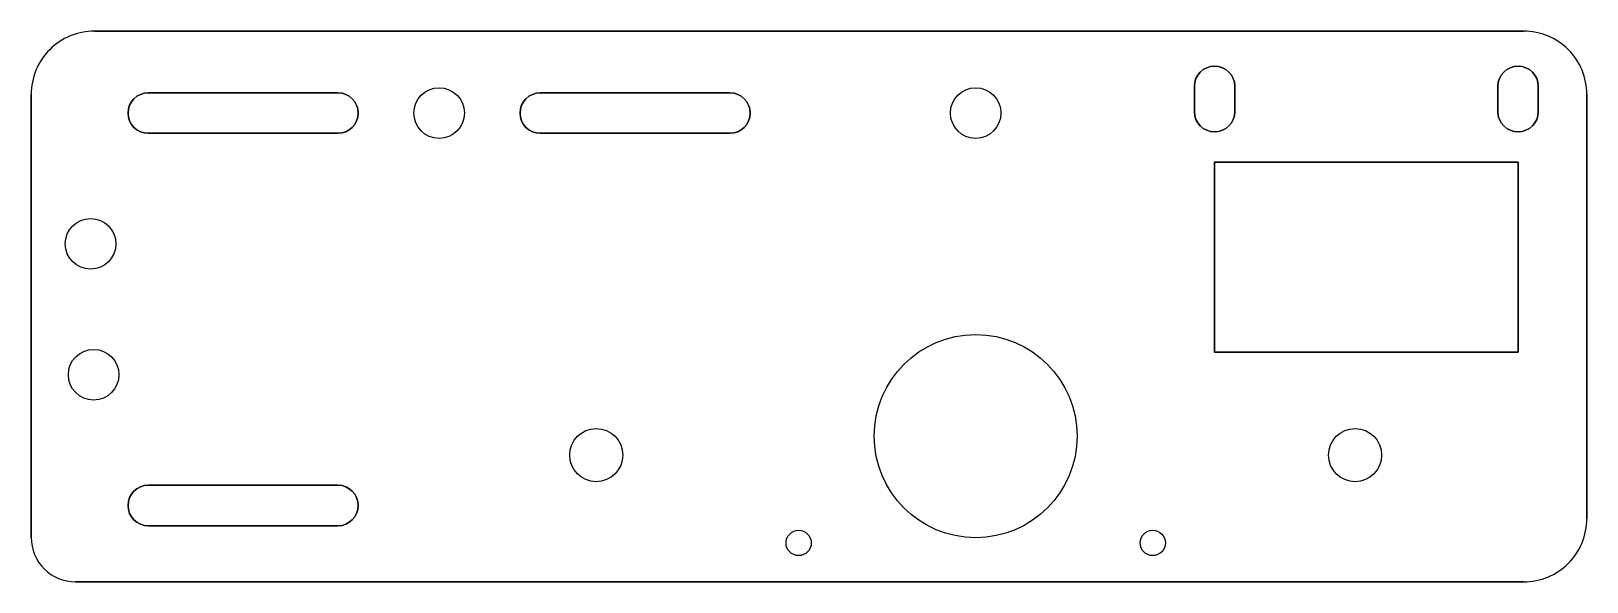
# Model space of a CAD drawing. Header units: millimetres. Extents: x -75 to 48, y 0 to 43.
import ezdxf

# ---------------------------------------------------------------- set-up
doc = ezdxf.new("R2010")
doc.units = ezdxf.units.MM
doc.layers.get('0').update_dxf_attribs({"linetype": 'CONTINUOUS'})

msp = doc.modelspace()

# ---------------------------------------------------------------- linework, layer by layer
for p, q in [((-69.69, 43.43), (43.33, 43.43)), ((-74.69, 3.44), (-74.69, 38.43)), ((-50.43, 38.56), (-65.43, 38.56)), ((-19.43, 38.56), (-34.43, 38.56)), ((17.29, 39.07), (17.29, 37.07)), ((20.49, 37.07), (20.49, 39.07)), ((41.29, 39.07), (41.29, 37.07)), ((44.49, 37.07), (44.49, 39.07)), ((48.33, 38.43), (48.33, 4.93)), ((-65.43, 35.36), (-50.43, 35.36)), ((-34.43, 35.36), (-19.43, 35.36)), ((42.89, 33.07), (18.89, 33.07)), ((18.89, 33.07), (18.89, 18.07)), ((42.89, 18.07), (42.89, 33.07)), ((18.89, 18.07), (42.89, 18.07)), ((-50.43, 7.56), (-65.43, 7.56)), ((-65.43, 4.36), (-50.43, 4.36)), ((43.33, -0.07), (-71.18, -0.07))]:
    msp.add_line(p, q)
for points in [[(48.33, 38.43, 0.414214), (43.33, 43.43), (-69.69, 43.43, 0.414214), (-74.69, 38.43), (-74.69, 3.44, 0.414214), (-71.18, -0.07), (43.33, -0.07, 0.414214), (48.33, 4.93)], [(20.49, 37.07, -1), (17.29, 37.07), (17.29, 39.07, -1), (20.49, 39.07)], [(44.49, 39.07), (44.49, 37.07, -1), (41.29, 37.07), (41.29, 39.07, -1)], [(-50.43, 35.36), (-65.43, 35.36, -1), (-65.43, 38.56), (-50.43, 38.56, -1)], [(-34.43, 38.56), (-19.43, 38.56, -1), (-19.43, 35.36), (-34.43, 35.36, -1)], [(-50.43, 4.36), (-65.43, 4.36, -1), (-65.43, 7.56), (-50.43, 7.56, -1)]]:
    msp.add_lwpolyline(points, format="xyb", close=True)
msp.add_lwpolyline([(18.89, 33.07), (42.89, 33.07), (42.89, 18.07), (18.89, 18.07)], close=True)
for centre, radius in [((-42.43, 36.96), 2), ((0, 36.96), 2), ((-69.99, 26.63), 2), ((0, 11.44), 8.02), ((0, 11.44), 8.02), ((-69.75, 16.29), 2), ((-30, 9.94), 2.1), ((30, 9.94), 2.1), ((-14, 3), 1), ((14, 3), 1)]:
    msp.add_circle(centre, radius)
for centre, start, end in [((18.89, 39.07), 0, 180), ((42.89, 39.07), 0, 180), ((-65.43, 36.96), 90, 270), ((-50.43, 36.96), -90, 90), ((-34.43, 36.96), 90, 270), ((-19.43, 36.96), -90, 90), ((18.89, 37.07), -180, 0), ((42.89, 37.07), -180, 0), ((-65.43, 5.96), 90, 270), ((-50.43, 5.96), -90, 90)]:
    msp.add_arc(centre, 1.6, start, end)

doc.saveas('drawing.dxf')
